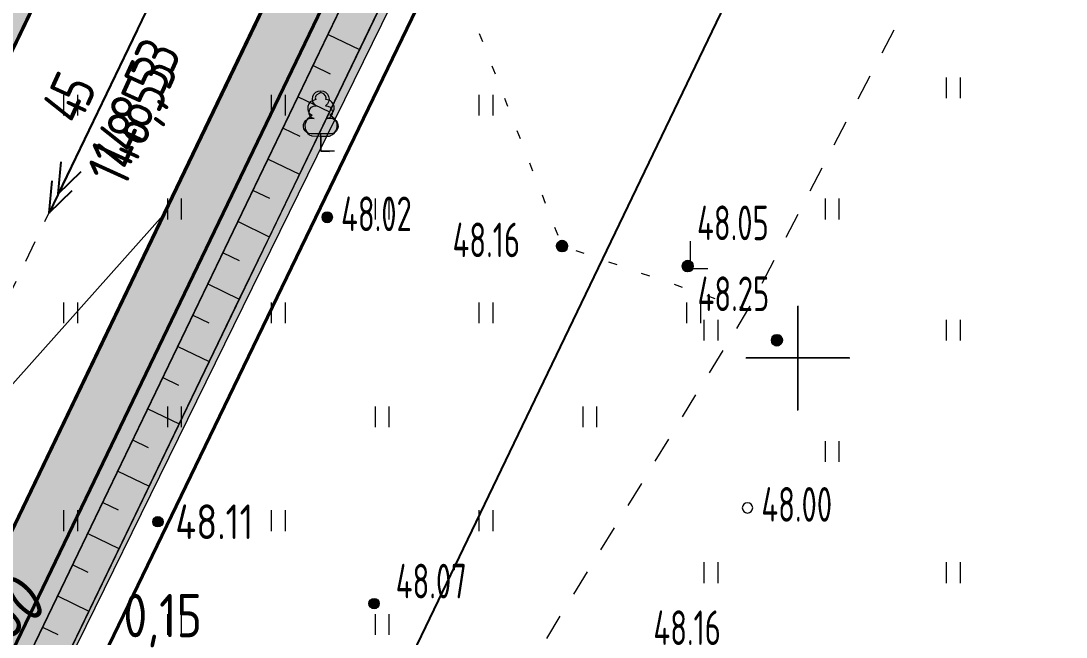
# Model space of a CAD drawing. Extents: x 1098675 to 1099684, y 381052 to 381453.
# Drawn here: x 1099177.56 to 1099207.75, y 381191.94 to 381209.73 of the extents above; entities that cross this region are included whole.
import ezdxf

# ---------------------------------------------------------------- set-up
doc = ezdxf.new("R2010")
doc.units = 0
doc.header["$MEASUREMENT"] = 0
doc.header["$PDMODE"] = 34
doc.header["$PDSIZE"] = -1
for name, pattern in [('500_189_2', [3, 1.5, -1.5]), ('500_366_2', [2, 0.5, -1.5]), ('CENTER2', [28.575, 19.05, -3.175, 3.175, -3.175])]:
    doc.linetypes.add(name, pattern=pattern)
doc.layers.get('Defpoints').update_dxf_attribs({"color": 252, "linetype": 'CONTINUOUS'})
for name, color, linetype, lineweight in [('ГП', 7, 'CONTINUOUS', 20), ('ГП-ВП', 7, 'CONTINUOUS', 20), ('ГП-ВП вар.1', 7, 'CONTINUOUS', 0), ('ГП-площади', 252, 'CONTINUOUS', 0), ('ГП_БЛАГОУСТРОЙСТВО_озеленение', 73, 'CONTINUOUS', 5), ('ГП_БЛАГОУСТРОЙСТВО_проезд', 7, 'CONTINUOUS', 40), ('ГП_ГРАНИЦА_проект работ', 12, 'МИП_Граница_работ', 40), ('ГП_ТЕКСТ_размеры', 7, 'CONTINUOUS', 5), ('Съемка', 253, 'CONTINUOUS', 20)]:
    doc.layers.add(name, color=color, linetype=linetype, lineweight=lineweight)
doc.styles.add('GOST 2.304', font='GOST2304A.ttf', dxfattribs={"height": 1.25})
doc.styles.add('TOPO_D431', font='GOST2304A.ttf')
doc.styles.add('ГОСТ', font='GOST2304A.ttf', dxfattribs={"height": 2.5})
doc.styles.add('ГОСТ 2.304', font='GOST2304A.ttf')
doc.linetypes.add('МИП_Граница_работ', pattern='A,10,-1.197667,[133,ltypeshp,S=0.35,R=0,X=0,Y=0],-0.044784,[133,ltypeshp,S=0.3,R=0,X=0,Y=0],-0.054403,[133,ltypeshp,S=0.24,R=0,X=0,Y=0],-0.071522,[133,ltypeshp,S=0.17,R=0,X=0,Y=0],-0.071361,[133,ltypeshp,S=0.1,R=0,X=0,Y=0],-1.662597,[133,ltypeshp,S=0.35,R=0,X=0,Y=0],-0.044784,[133,ltypeshp,S=0.3,R=0,X=0,Y=0],-0.054403,[133,ltypeshp,S=0.24,R=0,X=0,Y=0],-0.071522,[133,ltypeshp,S=0.17,R=0,X=0,Y=0],-0.071361,[133,ltypeshp,S=0.1,R=0,X=0,Y=0],-1.655597', length=15.000001)
doc.dimstyles.new('ISO-25', dxfattribs={"dimtxt": 1.5, "dimasz": 1.5, "dimexe": 1.25, "dimexo": 0, "dimtad": 1, "dimtxsty": 'TOPO_D431', "dimcen": 2.5, "dimazin": 0, "dimtfac": 1, "dimtmove": 0, "dimatfit": 3, "dimfxl": 1, "dimarcsym": 0})

# ---------------------------------------------------------------- blocks, each defined once
blk = doc.blocks.new('стрелка уклона')
at = {"layer": 'ГП-ВП', "color": 7, "linetype": 'Continuous', "lineweight": 25}
for p, q in [((269.759, 429.081), (271.487, 429.725)), ((269.759, 429.081), (271.487, 428.436)), ((281.459, 429.081), (269.759, 429.081))]:
    blk.add_line(p, q, dxfattribs=at)
blk = doc.blocks.new('*D138')
at = {"layer": 'Defpoints', "color": 0, "linetype": 'Continuous', "lineweight": 60, "transparency": 16777216}
for p in [(1099225.198, 381294.533), (1099235.993, 381289.338), (1099170.317, 381180.507)]:
    blk.add_point(p, dxfattribs=at)
at = {"layer": 'ГП_ТЕКСТ_размеры', "color": 0, "linetype": 'Continuous', "lineweight": -2, "transparency": 16777216}
for p, q in [((1099225.198, 381294.533), (1099237.119, 381288.796)), ((1099181.761, 381176.663), (1099235.342, 381287.986)), ((1099170.317, 381180.507), (1099182.237, 381174.769))]:
    blk.add_line(p, q, dxfattribs=at)
at = {"layer": 'ГП_ТЕКСТ_размеры', "color": 0, "linetype": 'Continuous', "lineweight": 60, "transparency": 16777216}
for points in [[(1099235.117, 381288.095), (1099235.567, 381287.878), (1099235.993, 381289.338)], [(1099181.536, 381176.771), (1099181.987, 381176.554), (1099181.111, 381175.311)]]:
    blk.add_solid(points, dxfattribs=at)
at = {"layer": 'ГП_ТЕКСТ_размеры', "color": 0, "linetype": 'Continuous', "transparency": 16777216, "insert": (1099207.756, 381234.103), "char_height": 1.5, "attachment_point": 5, "rotation": 64.2981, "style": 'TOPO_D431'}
blk.add_mtext('126,55', dxfattribs=at)
blk = doc.blocks.new('*D195')
at = {"layer": 'Defpoints', "color": 0, "linetype": 'Continuous', "lineweight": 60, "transparency": 16777216}
for p in [(1099222.661, 381303.002), (1099161.626, 381172.542), (1099158.899, 381170.684), (1099158.183, 381169.199), (1099167.214, 381166.677)]:
    blk.add_point(p, dxfattribs=at)
at = {"layer": 'ГП_ТЕКСТ_размеры', "color": 0, "linetype": 'Continuous', "lineweight": -2, "transparency": 16777216}
blk.add_arc((1099158.899, 381170.684), 3.3, 0.5443, 37.9984, dxfattribs=at)
at = {"layer": 'ГП_ТЕКСТ_размеры', "color": 0, "linetype": 'Continuous', "lineweight": 60, "transparency": 16777216}
for points in [[(1099161.342, 381172.521), (1099161.656, 381172.91), (1099160.331, 381173.656)], [(1099162.442, 381170.66), (1099161.955, 381170.769), (1099161.871, 381169.251)]]:
    blk.add_solid(points, dxfattribs=at)
at = {"layer": 'ГП_ТЕКСТ_размеры', "color": 0, "linetype": 'Continuous', "lineweight": 30, "transparency": 16777216, "insert": (1099163.479, 381172.078), "char_height": 1.5, "attachment_point": 5, "rotation": 286.9261, "style": 'TOPO_D431'}
blk.add_mtext('90,00°', dxfattribs=at)
blk = doc.blocks.new('откос 7')
at = {"layer": 'ГП', "color": 7, "linetype": 'Continuous', "lineweight": 20}
blk.add_line((1099217.458, 381427.984, 49.758), (1099162.946, 381314.806, 0.466), dxfattribs=at)
for points, elevation in [([(1099217.458, 381427.984), (1099212.742, 381416.396), (1099210.037, 381410.171), (1099167.644, 381322.26), (1099163.611, 381314.43)], 133.353), ([(1099177.279, 381344.531), (1099178.181, 381344.096)], 0.466), ([(1099176.845, 381343.63), (1099177.331, 381343.396)], 0.466), ([(1099176.411, 381342.729), (1099177.313, 381342.294)], 0.466), ([(1099175.976, 381341.829), (1099176.455, 381341.598)], 0.466), ([(1099175.542, 381340.928), (1099176.444, 381340.493)], 0.466), ([(1099175.108, 381340.027), (1099175.578, 381339.8)], 0.466), ([(1099174.673, 381339.126), (1099175.575, 381338.691)], 0.466), ([(1099174.239, 381338.226), (1099174.702, 381338.003)], 0.466), ([(1099173.794, 381337.33), (1099174.707, 381336.89)], 0.466), ([(1099173.37, 381336.424), (1099173.826, 381336.204)], 0.466), ([(1099172.936, 381335.523), (1099173.838, 381335.088)], 0.466), ([(1099172.502, 381334.623), (1099172.953, 381334.405)], 0.466), ([(1099172.067, 381333.722), (1099172.969, 381333.287)], 0.466), ([(1099171.625, 381332.825), (1099172.08, 381332.606)], 0.466), ([(1099171.198, 381331.92), (1099172.1, 381331.486)], 0.466), ([(1099171.198, 381331.92), (1099172.1, 381331.486)], 0.466), ([(1099170.764, 381331.02), (1099171.206, 381330.806)], 0.466), ([(1099170.33, 381330.119), (1099171.232, 381329.684)], 0.466), ([(1099169.895, 381329.218), (1099170.333, 381329.007)], 0.466), ([(1099169.461, 381328.318), (1099170.363, 381327.883)], 0.466), ([(1099169.027, 381327.417), (1099169.462, 381327.207)], 0.466)]:
    blk.add_lwpolyline(points, dxfattribs=dict(at, elevation=elevation))
blk = doc.blocks.new('Съемка')
at = {"layer": 'Съемка', "true_color": 0xffffff}
blk.add_hatch(color=7, dxfattribs=at).paths.add_polyline_path([(1099186.221, 381207.666), (1099186.171, 381207.636), (1099186.106, 381207.596), (1099186.076, 381207.566), (1099186.061, 381207.511), (1099186.081, 381207.461), (1099185.981, 381207.426), (1099185.916, 381207.391), (1099185.876, 381207.341), (1099185.846, 381207.261), (1099185.846, 381207.171), (1099185.866, 381207.106), (1099185.891, 381207.066), (1099185.921, 381207.041), (1099185.976, 381207.011), (1099185.906, 381206.951), (1099185.826, 381206.886), (1099185.786, 381206.811), (1099185.766, 381206.726), (1099185.776, 381206.621), (1099185.811, 381206.541), (1099185.851, 381206.481), (1099185.896, 381206.441), (1099185.966, 381206.411), (1099186.216, 381206.406), (1099186.451, 381206.406), (1099186.476, 381206.406), (1099186.561, 381206.451), (1099186.616, 381206.501), (1099186.656, 381206.561), (1099186.676, 381206.596), (1099186.691, 381206.666), (1099186.691, 381206.761), (1099186.666, 381206.836), (1099186.616, 381206.901), (1099186.561, 381206.956), (1099186.526, 381206.981), (1099186.481, 381207.016), (1099186.516, 381207.041), (1099186.576, 381207.106), (1099186.606, 381207.186), (1099186.606, 381207.261), (1099186.581, 381207.341), (1099186.541, 381207.386), (1099186.501, 381207.421), (1099186.466, 381207.441), (1099186.371, 381207.466), (1099186.381, 381207.511), (1099186.356, 381207.566), (1099186.306, 381207.621)])
at = {"layer": 'Съемка', "linetype": 'Continuous', "lineweight": 20}
h = blk.add_hatch(color=8, dxfattribs=at)
h.dxf.hatch_style = 1
edge = h.paths.add_edge_path()
edge.add_arc((1099186.408, 381204.06), 0.15, 0, 360)
h = blk.add_hatch(color=8, dxfattribs=at)
h.dxf.hatch_style = 1
edge = h.paths.add_edge_path()
edge.add_arc((1099186.408, 381204.06), 0.15, 0, 360)
at = {"layer": 'Съемка', "linetype": 'Continuous', "lineweight": -2}
h = blk.add_hatch(color=8, dxfattribs=at)
h.dxf.hatch_style = 1
edge = h.paths.add_edge_path()
edge.add_arc((1099193.193, 381203.231), 0.15, 0, 360)
h = blk.add_hatch(color=8, dxfattribs=at)
h.dxf.hatch_style = 1
edge = h.paths.add_edge_path()
edge.add_arc((1099193.193, 381203.231), 0.15, 0, 360)
h = blk.add_hatch(color=8, dxfattribs=at)
h.dxf.hatch_style = 1
edge = h.paths.add_edge_path()
edge.add_arc((1099196.824, 381202.652), 0.15, 0, 360)
h = blk.add_hatch(color=8, dxfattribs=at)
h.dxf.hatch_style = 1
edge = h.paths.add_edge_path()
edge.add_arc((1099196.824, 381202.652), 0.15, 0, 360)
at = {"layer": 'Съемка'}
h = blk.add_hatch(color=8, dxfattribs=at)
edge = h.paths.add_edge_path()
edge.add_arc((1099196.824, 381202.652), 0.15, 0, 360)
at = {"layer": 'Съемка', "linetype": 'Continuous', "lineweight": -2}
h = blk.add_hatch(color=8, dxfattribs=at)
h.dxf.hatch_style = 1
edge = h.paths.add_edge_path()
edge.add_arc((1099199.398, 381200.509), 0.15, 0, 360)
at = {"layer": 'Съемка', "linetype": 'Continuous', "lineweight": 20}
h = blk.add_hatch(color=8, dxfattribs=at)
h.dxf.hatch_style = 1
edge = h.paths.add_edge_path()
edge.add_arc((1099181.519, 381195.269), 0.15, 0, 360)
h = blk.add_hatch(color=8, dxfattribs=at)
edge = h.paths.add_edge_path()
edge.add_arc((1099181.519, 381195.269), 0.15, 0, 360)
h = blk.add_hatch(color=8, dxfattribs=at)
h.dxf.hatch_style = 1
edge = h.paths.add_edge_path()
edge.add_arc((1099181.519, 381195.269), 0.15, 0, 360)
h = blk.add_hatch(color=8, dxfattribs=at)
h.dxf.hatch_style = 1
edge = h.paths.add_edge_path()
edge.add_arc((1099187.762, 381192.905), 0.15, 0, 360)
h = blk.add_hatch(color=8, dxfattribs=at)
h.dxf.hatch_style = 1
edge = h.paths.add_edge_path()
edge.add_arc((1099187.762, 381192.905), 0.15, 0, 360)
at = {"layer": 'Съемка', "color": 8, "linetype": 'Continuous', "lineweight": 20}
for p, q in [((1099204.3, 381207.5), (1099204.3, 381208.1)), ((1099204.3, 381207.5), (1099204.3, 381208.1)), ((1099204.3, 381207.5), (1099204.3, 381208.1)), ((1099204.7, 381207.5), (1099204.7, 381208.1)), ((1099204.7, 381207.5), (1099204.7, 381208.1)), ((1099204.7, 381207.5), (1099204.7, 381208.1)), ((1099200.8, 381204), (1099200.8, 381204.6)), ((1099201.2, 381204), (1099201.2, 381204.6)), ((1099197.3, 381200.5), (1099197.3, 381201.1)), ((1099197.7, 381200.5), (1099197.7, 381201.1)), ((1099204.3, 381200.5), (1099204.3, 381201.1)), ((1099204.3, 381200.5), (1099204.3, 381201.1)), ((1099204.3, 381200.5), (1099204.3, 381201.1)), ((1099204.7, 381200.5), (1099204.7, 381201.1)), ((1099204.7, 381200.5), (1099204.7, 381201.1)), ((1099204.7, 381200.5), (1099204.7, 381201.1)), ((1099200.8, 381197), (1099200.8, 381197.6)), ((1099200.8, 381197), (1099200.8, 381197.6)), ((1099200.8, 381197), (1099200.8, 381197.6)), ((1099201.2, 381197), (1099201.2, 381197.6)), ((1099201.2, 381197), (1099201.2, 381197.6)), ((1099201.2, 381197), (1099201.2, 381197.6)), ((1099197.3, 381193.5), (1099197.3, 381194.1)), ((1099197.3, 381193.5), (1099197.3, 381194.1)), ((1099197.3, 381193.5), (1099197.3, 381194.1)), ((1099197.7, 381193.5), (1099197.7, 381194.1)), ((1099197.7, 381193.5), (1099197.7, 381194.1)), ((1099197.7, 381193.5), (1099197.7, 381194.1)), ((1099204.3, 381193.5), (1099204.3, 381194.1)), ((1099204.3, 381193.5), (1099204.3, 381194.1)), ((1099204.3, 381193.5), (1099204.3, 381194.1)), ((1099204.7, 381193.5), (1099204.7, 381194.1)), ((1099204.7, 381193.5), (1099204.7, 381194.1)), ((1099204.7, 381193.5), (1099204.7, 381194.1))]:
    blk.add_line(p, q, dxfattribs=at)
at = {"layer": 'Съемка', "color": 8, "linetype": '500_366_2', "lineweight": 20, "ltscale": 0.5, "flags": 128}
blk.add_lwpolyline([(1099198.563, 381201.384), (1099193.193, 381203.231), (1099184.908, 381224.542), (1099189.828, 381234.374), (1099196.307, 381241.894), (1099198.201, 381256.825), (1099201.935, 381263.39), (1099201.258, 381276.364), (1099207.286, 381289.088), (1099200.007, 381296.607), (1099194.259, 381300.694)], dxfattribs=at)
at = {"layer": 'Съемка', "color": 8, "linetype": '500_189_2', "ltscale": 0.5, "flags": 128}
blk.add_lwpolyline([(1099178.441, 381166.657), (1099177.58, 381167.215), (1099187.076, 381182.651), (1099198.563, 381201.384), (1099209.793, 381222.879), (1099218.098, 381238.769), (1099227.088, 381255.984), (1099235.393, 381271.874), (1099244.576, 381289.449), (1099266.178, 381277.596), (1099291.368, 381263.774), (1099301.75, 381258.19)], dxfattribs=at)
at = {"layer": 'Съемка', "color": 8, "linetype": 'Continuous', "lineweight": 20}
blk.add_lwpolyline([(1099186.621, 381205.966), (1099186.221, 381205.966), (1099186.221, 381206.466), (1099185.94, 381206.466, -1.178675), (1099186.032, 381206.908, -0.944856), (1099186.085, 381207.279, -3.216662), (1099186.357, 381207.279, -0.944856), (1099186.409, 381206.908, -1.178675), (1099186.502, 381206.466, 0), (1099186.221, 381206.466, 0.669612)], format="xyb", dxfattribs=at)
for points in [[(1099178.8, 381207), (1099178.8, 381207.6)], [(1099179.2, 381207), (1099179.2, 381207.6)], [(1099184.8, 381207), (1099184.8, 381207.6)], [(1099185.2, 381207), (1099185.2, 381207.6)], [(1099190.8, 381207), (1099190.8, 381207.6)], [(1099191.2, 381207), (1099191.2, 381207.6)], [(1099181.8, 381204), (1099181.8, 381204.6)], [(1099182.2, 381204), (1099182.2, 381204.6)], [(1099187.8, 381204), (1099187.8, 381204.6)], [(1099188.2, 381204), (1099188.2, 381204.6)], [(1099178.8, 381201), (1099178.8, 381201.6)], [(1099179.2, 381201), (1099179.2, 381201.6)], [(1099184.8, 381201), (1099184.8, 381201.6)], [(1099185.2, 381201), (1099185.2, 381201.6)], [(1099190.8, 381201), (1099190.8, 381201.6)], [(1099191.2, 381201), (1099191.2, 381201.6)], [(1099196.8, 381201), (1099196.8, 381201.6)], [(1099197.2, 381201), (1099197.2, 381201.6)], [(1099181.8, 381198), (1099181.8, 381198.6)], [(1099182.2, 381198), (1099182.2, 381198.6)], [(1099187.8, 381198), (1099187.8, 381198.6)], [(1099188.2, 381198), (1099188.2, 381198.6)], [(1099193.8, 381198), (1099193.8, 381198.6)], [(1099194.2, 381198), (1099194.2, 381198.6)], [(1099178.8, 381195), (1099178.8, 381195.6)], [(1099179.2, 381195), (1099179.2, 381195.6)], [(1099184.8, 381195), (1099184.8, 381195.6)], [(1099185.2, 381195), (1099185.2, 381195.6)], [(1099190.8, 381195), (1099190.8, 381195.6)], [(1099191.2, 381195), (1099191.2, 381195.6)], [(1099181.8, 381192), (1099181.8, 381192.6)], [(1099182.2, 381192), (1099182.2, 381192.6)], [(1099187.8, 381192), (1099187.8, 381192.6)], [(1099188.2, 381192), (1099188.2, 381192.6)]]:
    blk.add_lwpolyline(points, dxfattribs=at)
at = {"layer": 'Съемка', "color": 8, "linetype": 'Continuous', "lineweight": 0, "flags": 128}
blk.add_lwpolyline([(1099186.221, 381207.666), (1099186.171, 381207.636), (1099186.106, 381207.596), (1099186.076, 381207.566), (1099186.061, 381207.511), (1099186.081, 381207.461), (1099185.981, 381207.426), (1099185.916, 381207.391), (1099185.876, 381207.341), (1099185.846, 381207.261), (1099185.846, 381207.171), (1099185.866, 381207.106), (1099185.891, 381207.066), (1099185.921, 381207.041), (1099185.976, 381207.011), (1099185.906, 381206.951), (1099185.826, 381206.886), (1099185.786, 381206.811), (1099185.766, 381206.726), (1099185.776, 381206.621), (1099185.811, 381206.541), (1099185.851, 381206.481), (1099185.896, 381206.441), (1099185.966, 381206.411), (1099186.216, 381206.406), (1099186.451, 381206.406), (1099186.476, 381206.406), (1099186.561, 381206.451), (1099186.616, 381206.501), (1099186.656, 381206.561), (1099186.676, 381206.596), (1099186.691, 381206.666), (1099186.691, 381206.761), (1099186.666, 381206.836), (1099186.616, 381206.901), (1099186.561, 381206.956), (1099186.526, 381206.981), (1099186.481, 381207.016), (1099186.516, 381207.041), (1099186.576, 381207.106), (1099186.606, 381207.186), (1099186.606, 381207.261), (1099186.581, 381207.341), (1099186.541, 381207.386), (1099186.501, 381207.421), (1099186.466, 381207.441), (1099186.371, 381207.466), (1099186.381, 381207.511), (1099186.356, 381207.566), (1099186.306, 381207.621), (1099186.221, 381207.666)], close=True, dxfattribs=at)
blk.add_lwpolyline([(1099186.221, 381206.406), (1099186.221, 381205.966), (1099186.476, 381205.961)], dxfattribs=at)
at = {"layer": 'Съемка', "color": 8, "linetype": 'Continuous', "lineweight": 20}
blk.add_lwpolyline([(1099186.258, 381204.06, 1), (1099186.558, 381204.06, 1)], format="xyb", close=True, dxfattribs=at)
at = {"layer": 'Съемка', "color": 8, "linetype": 'Continuous', "lineweight": 9, "flags": 128}
blk.add_lwpolyline([(1099197.402, 381202.574), (1099196.902, 381202.574), (1099196.902, 381203.374)], dxfattribs=at)
blk.add_lwpolyline([(1099197.402, 381202.574), (1099196.902, 381202.574), (1099196.902, 381203.374)], dxfattribs=at)
at = {"layer": 'Съемка', "color": 8, "linetype": 'Continuous', "lineweight": 20, "flags": 128}
for points in [[(1099200, 381201.5), (1099200, 381198.5)], [(1099200, 381198.485), (1099200, 381201.495)], [(1099198.5, 381200), (1099201.5, 381200)], [(1099201.49, 381200), (1099198.51, 381200)]]:
    blk.add_lwpolyline(points, dxfattribs=at)
blk.add_lwpolyline([(1099198.399, 381195.67, 1), (1099198.699, 381195.67, 1)], format="xyb", close=True, dxfattribs=at)
blk.add_lwpolyline([(1099198.399, 381195.67, 1), (1099198.699, 381195.67, 1)], format="xyb", close=True, dxfattribs=at)
at = {"layer": 'Съемка', "color": 8, "linetype": 'Continuous', "lineweight": 20}
for centre in [(1099186.408, 381204.06), (1099186.408, 381204.06), (1099181.519, 381195.269), (1099181.519, 381195.269), (1099181.519, 381195.269), (1099187.762, 381192.905), (1099187.762, 381192.905)]:
    blk.add_circle(centre, 0.15, dxfattribs=at)
at = {"layer": 'Съемка', "color": 8, "linetype": 'Continuous', "lineweight": -2}
for centre in [(1099193.193, 381203.231), (1099193.193, 381203.231), (1099196.824, 381202.652), (1099196.824, 381202.652), (1099199.398, 381200.509)]:
    blk.add_circle(centre, 0.15, dxfattribs=at)
at = {"layer": 'Съемка', "color": 8, "linetype": 'Continuous', "lineweight": 0}
blk.add_circle((1099196.824, 381202.652), 0.15, dxfattribs=at)
at = {"layer": 'Съемка', "color": 8, "linetype": 'Continuous', "lineweight": 15, "ltscale": 0.5, "style": 'ГОСТ', "width": 0.8}
for s, p in [('48.02', (1099186.808, 381203.66)), ('48.00', (1099198.949, 381195.27)), ('48.00', (1099198.949, 381195.27))]:
    blk.add_text(s, height=1, dxfattribs=at).set_placement(p)
at = {"layer": 'Съемка', "color": 8, "lineweight": 30, "style": 'ГОСТ', "width": 0.8}
for s, p in [('48.05', (1099197.091, 381203.399)), ('48.16', (1099190.028, 381202.907)), ('48.25', (1099197.107, 381201.351)), ('48.07', (1099188.387, 381193.055)), ('48.16', (1099195.83, 381191.709))]:
    blk.add_text(s, height=1, dxfattribs=at).set_placement(p)
at = {"layer": 'Съемка', "color": 8, "linetype": 'Continuous', "lineweight": 30, "style": 'ГОСТ'}
blk.add_text('48.11', height=1, dxfattribs=at).set_placement((1099182.019, 381194.769))

msp = doc.modelspace()

# ---------------------------------------------------------------- block references
at = {"layer": 'Съемка', "color": 6, "lineweight": 30}
msp.add_blockref('Съемка', (0, 0), dxfattribs=at)

# ---------------------------------------------------------------- next in the draw order: hatches: boundary and pattern name
at = {"layer": 'ГП_БЛАГОУСТРОЙСТВО_озеленение', "linetype": 'Continuous'}
h = msp.add_hatch(dxfattribs=at)
h.set_pattern_fill('ANSI38', color=256, scale=3)
h.set_pattern_definition([(45, (248.8861, -117.7873), (-0.26516504294, 0.26516504294), []), (135, (248.8861, -117.7873), (-0.79549512883, 0.26516504294), [0.9375, -0.5625])])
h.paths.add_polyline_path([(1099155.165, 381170.672), (1099156.839, 381169.866), (1099218.493, 381297.768), (1099216.33, 381298.81)])
edge = h.paths.add_edge_path()
edge.add_arc((1099183.797, 381173.929), 12, 153.9905, 228.9341, ccw=False)
edge.add_line((1099173.013, 381179.191), (1099228.835, 381292.782))
edge.add_line((1099228.835, 381292.782), (1099226.59, 381293.872))
edge.add_line((1099226.59, 381293.872), (1099171.657, 381179.832))
edge.add_arc((1099183.794, 381173.929), 13.497, 154.0632, 236.4795)
edge.add_arc((1099183.794, 381173.929), 13.497, 236.4788, 244.5481)
edge.add_arc((1099045.954, 381235.282), 151.138, 330.88404, 331.44895)
edge.add_arc((1099181.96, 381171.053), 8.64, 225.5905, 247.9209, ccw=False)
at = {"layer": 'ГП_БЛАГОУСТРОЙСТВО_озеленение', "linetype": 'Continuous', "lineweight": 5, "ltscale": 1.5, "true_color": 0xcd6928}
h = msp.add_hatch(dxfattribs=at)
h.set_pattern_fill('HONEY', color=32, scale=2.5)
h.set_pattern_definition([(0, (106.69968, -5.35007), (0.46875, 0.27063293868), [0.3125, -0.625]), (120, (106.69968, -5.35007), (-0.46875, 0.27063293868), [0.3125, -0.625]), (60, (106.69968, -5.35007), (1e-16, 0.541265877365), [-0.625, 0.3125])])
h.paths.add_polyline_path([(1099219.826, 381297.117), (1099218.475, 381297.768), (1099218.425, 381297.666), (1099156.84, 381169.864), (1099158.184, 381169.198)])
h = msp.add_hatch(dxfattribs=at)
h.set_pattern_fill('HONEY', color=32, scale=2.5)
h.set_pattern_definition([(0, (215.9848, -39.44447), (0.46875, 0.27063293868), [0.3125, -0.625]), (120, (215.9848, -39.44447), (-0.46875, 0.27063293868), [0.3125, -0.625]), (60, (215.9848, -39.44447), (1e-16, 0.541265877365), [-0.625, 0.3125])])
edge = h.paths.add_edge_path()
edge.add_arc((1099183.878, 381173.987), 15.089, 157.272, 241.0422)
edge.add_line((1099176.572, 381160.784), (1099177.287, 381160.415))
edge.add_line((1099177.287, 381160.415), (1099177.994, 381161.742))
edge.add_line((1099177.994, 381161.742), (1099176.905, 381162.384))
edge.add_arc((1099183.887, 381174.026), 13.575, 157, 239.0467, ccw=False)
edge.add_line((1099171.391, 381179.33), (1099226.567, 381293.836))
edge.add_line((1099226.567, 381293.836), (1099225.186, 381294.492))
edge.add_line((1099225.186, 381294.492), (1099169.96, 381179.817))

# ---------------------------------------------------------------- next in the draw order: linework, layer by layer
at = {"layer": 'ГП', "color": 7, "linetype": 'CENTER2', "lineweight": 13, "ltscale": 0.2}
msp.add_line((1099160.886, 381167.897), (1099233.095, 381317.744), dxfattribs=at)
at = {"layer": 'ГП', "color": 45, "linetype": 'Continuous', "true_color": 0x9b7e46}
msp.add_line((1099226.886, 381294.498), (1099171.657, 381179.832), dxfattribs=at)
at = {"layer": 'ГП-ВП', "color": 7, "linetype": 'CENTER2', "lineweight": 13, "ltscale": 0.2}
msp.add_line((1099160.886, 381167.897), (1099225.363, 381301.7), dxfattribs=at)
at = {"layer": 'ГП-ВП вар.1', "color": 7, "linetype": 'Continuous', "lineweight": 25}
for p, q in [((1099180.915, 381209.461), (1099178.376, 381204.191)), ((1099178.376, 381204.191), (1099178.461, 381205.11)), ((1099178.376, 381204.191), (1099179.041, 381204.83))]:
    msp.add_line(p, q, dxfattribs=at)
at = {"layer": 'ГП-ВП вар.1', "color": 5, "linetype": 'Continuous', "lineweight": 20}
msp.add_lwpolyline([(1099181.673, 381204.121), (1099167.363, 381188.084)], dxfattribs=at)
at = {"layer": 'ГП-площади', "color": 1, "linetype": 'Continuous', "lineweight": 40}
msp.add_lwpolyline([(1099158.184, 381169.199), (1099222.661, 381303.002)], dxfattribs=at)
msp.add_lwpolyline([(1099229.249, 381303.047), (1099170.317, 381180.507, 0.416949)], format="xyb", dxfattribs=at)
msp.add_lwpolyline([(1099218.473, 381297.768), (1099219.825, 381297.117), (1099158.184, 381169.198), (1099156.842, 381169.872), (1099218.425, 381297.666)], close=True, dxfattribs=at)
msp.add_lwpolyline([(1099177.302, 381160.408), (1099177.994, 381161.742, -0.401302), (1099171.362, 381179.184), (1099226.586, 381293.874), (1099225.198, 381294.532), (1099225.162, 381294.549), (1099170.317, 381180.507, 0.412674), (1099177.302, 381160.408)], format="xyb", close=True, dxfattribs=at)
at = {"layer": 'ГП-площади', "color": 1, "linetype": 'Continuous', "lineweight": 20}
msp.add_lwpolyline([(1099226.62, 381292.792), (1099172.107, 381179.615, 0.268351)], format="xyb", dxfattribs=at)
msp.add_lwpolyline([(1099178.656, 381190.89), (1099181.262, 381196.294), (1099183.868, 381201.699), (1099184.737, 381203.5), (1099187.343, 381208.905), (1099191.686, 381217.912), (1099193.424, 381221.515), (1099194.292, 381223.317), (1099196.03, 381226.92), (1099199.505, 381234.126), (1099201.242, 381237.728), (1099202.98, 381241.331), (1099205.586, 381246.736), (1099209.929, 381255.743), (1099213.404, 381262.949), (1099216.01, 381268.354), (1099217.748, 381271.957), (1099218.616, 381273.758), (1099220.025, 381276.804), (1099221.051, 381279.245), (1099221.903, 381281.204)], dxfattribs=at)
at = {"layer": 'ГП_БЛАГОУСТРОЙСТВО_озеленение', "color": 32, "linetype": 'Continuous', "lineweight": 5, "ltscale": 1.5, "true_color": 0xcd6928}
msp.add_lwpolyline([(1099218.475, 381297.768), (1099219.826, 381297.117), (1099158.184, 381169.198), (1099156.84, 381169.864), (1099218.425, 381297.666)], close=True, dxfattribs=at)
at = {"layer": 'ГП_БЛАГОУСТРОЙСТВО_озеленение', "linetype": 'Continuous'}
msp.add_lwpolyline([(1099226.586, 381293.874), (1099228.834, 381292.783), (1099173.013, 381179.191, 0.33916), (1099175.914, 381164.882, 0.095469), (1099178.713, 381163.047, -0.002639), (1099177.994, 381161.742, 0.001635), (1099176.376, 381162.694, -0.35877), (1099171.362, 381179.184), (1099226.586, 381293.874)], format="xyb", close=True, dxfattribs=at)
at = {"layer": 'ГП_БЛАГОУСТРОЙСТВО_проезд', "linetype": 'Continuous'}
for p, q in [((1099222.661, 381303.002), (1099158.183, 381169.199)), ((1099229.238, 381303.025), (1099170.317, 381180.507))]:
    msp.add_line(p, q, dxfattribs=at)
at = {"layer": 'ГП_ГРАНИЦА_проект работ', "linetype": 'МИП_Граница_работ', "ltscale": 0.4}
msp.add_lwpolyline([(1099173.854, 381178.786), (1099228.953, 381292.771)], dxfattribs=at)

# ---------------------------------------------------------------- next in the draw order: block references
at = {"layer": 'ГП', "color": 1, "linetype": 'Continuous', "lineweight": 20}
msp.add_blockref('откос 7', (9.161, -135.191), dxfattribs=at)
at = {"layer": 'ГП-ВП', "lineweight": 20, "xscale": 0.4999999999999998, "yscale": 0.4999999999999998, "zscale": 0.4999999999999998, "rotation": 64.27149501385972}
msp.add_blockref('стрелка уклона', (1099313.359, 380990.099), dxfattribs=at)

# ---------------------------------------------------------------- next in the draw order: texts
at = {"layer": 'ГП-ВП', "color": 7, "lineweight": 20, "char_height": 1.25, "width": 2.17057, "attachment_point": 1, "rotation": 65.513, "style": 'GOST 2.304'}
for s, insert in [('148,53', (1099179.514, 381205.883)), ('5', (1099178.352, 381207.7))]:
    msp.add_mtext(s, dxfattribs=dict(at, insert=insert))
at = {"layer": 'ГП-ВП вар.1', "color": 7, "lineweight": 20, "char_height": 1.25, "width": 2.17057, "attachment_point": 1, "rotation": 65.513, "style": 'GOST 2.304'}
for s, insert in [('148,53', (1099179.422, 381205.388)), ('4', (1099178.106, 381207.19))]:
    msp.add_mtext(s, dxfattribs=dict(at, insert=insert))
at = {"layer": 'ГП-ВП вар.1', "color": 5, "linetype": 'Continuous', "lineweight": 20, "insert": (1099176.245, 381192.834), "char_height": 1.4, "attachment_point": 1, "rotation": 39.486, "style": 'ГОСТ 2.304'}
msp.add_mtext_dynamic_manual_height_columns('80', width=2.20093, gutter_width=4.5, heights=[0], dxfattribs=at)
at = {"layer": 'ГП-площади', "color": 3, "lineweight": 20, "insert": (1099180.521, 381193.184), "char_height": 1.25, "width": 4.51737, "attachment_point": 1, "style": 'GOST 2.304'}
msp.add_mtext('0,15', dxfattribs=at)

# ---------------------------------------------------------------- next in the draw order: dimensions: what is measured, and where the dimension line sits
at = {"layer": 'ГП_ТЕКСТ_размеры', "color": 7, "linetype": 'Continuous', "lineweight": 30}
dim = msp.add_angular_dim_2l(base=(1099161.626, 381172.542), line1=((1099222.661, 381303.002), (1099158.183, 381169.199)), line2=((1099167.214, 381166.677), (1099158.899, 381170.684)), dimstyle='ISO-25', dxfattribs=at)
dim.commit()
dim.dimension.update_dxf_attribs({"geometry": '*D195', "text_midpoint": (1099162.056, 381171.644), "dimtype": 162})
at = {"layer": 'ГП_ТЕКСТ_размеры', "color": 7, "linetype": 'Continuous'}
dim = msp.add_linear_dim(base=(1099235.993, 381289.338), p1=(1099170.317, 381180.507), p2=(1099225.198, 381294.533), angle=64.2981, dimstyle='ISO-25', dxfattribs=at)
dim.commit()
dim.dimension.update_dxf_attribs({"geometry": '*D138', "text_midpoint": (1099209.097, 381233.458), "dimtype": 161})

doc.saveas('drawing.dxf')
